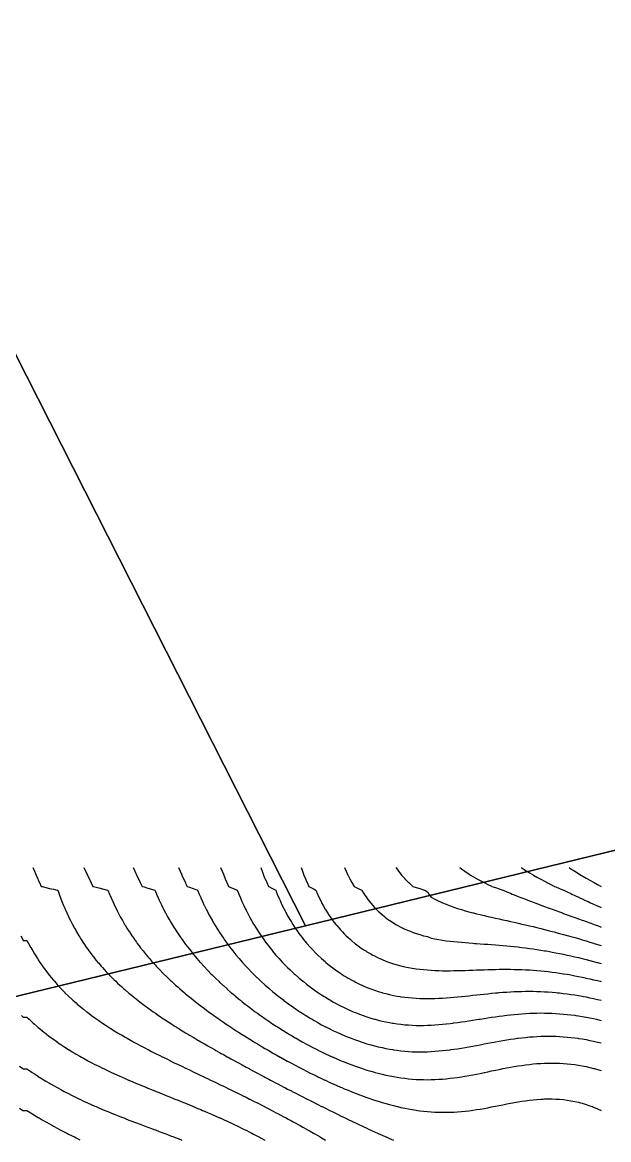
# Model space of a CAD drawing. Extents: x 1412553 to 1415230, y 4927294 to 4931784.
# Drawn here: x 1412648 to 1412674.2, y 4931587.7 to 4931637.8 of the extents above; entities that cross this region are included whole.
import ezdxf

# ---------------------------------------------------------------- set-up
doc = ezdxf.new("R2010")
doc.units = 0
doc.header["$MEASUREMENT"] = 0
doc.layers.add('LINE', color=2, linetype='CONTINUOUS')
doc.layers.add('nz-property-titles(LINZ DOWNLOAD)', color=1, linetype='CONTINUOUS')

msp = doc.modelspace()

# ---------------------------------------------------------------- linework, layer by layer
at = {"layer": 'LINE'}
for points in [[(1412648.452809, 4931599.914918), (1412648.522968, 4931599.744755), (1412648.523511, 4931599.743465), (1412648.594906, 4931599.574592), (1412648.668698, 4931599.404429), (1412648.69279, 4931599.350171), (1412648.744464, 4931599.234266), (1412648.822343, 4931599.064103), (1412648.862069, 4931599.055158), (1412649.031348, 4931599.016838), (1412649.200627, 4931598.978152), (1412649.369906, 4931598.939083), (1412649.539185, 4931598.89961), (1412649.563353, 4931598.893939), (1412649.624567, 4931598.723776), (1412649.688529, 4931598.553613), (1412649.708464, 4931598.502667), (1412649.755327, 4931598.38345), (1412649.825148, 4931598.213287), (1412649.877743, 4931598.090529), (1412649.898158, 4931598.043124), (1412649.97451, 4931597.87296), (1412650.047022, 4931597.718433), (1412650.054399, 4931597.702797), (1412650.137991, 4931597.532634), (1412650.216301, 4931597.380279), (1412650.225508, 4931597.362471), (1412650.31711, 4931597.192308), (1412650.38558, 4931597.070669), (1412650.413068, 4931597.022145), (1412650.513543, 4931596.851981), (1412650.554859, 4931596.784911), (1412650.618795, 4931596.681818), (1412650.724138, 4931596.519258), (1412650.729099, 4931596.511655), (1412650.844579, 4931596.341492), (1412650.893417, 4931596.272514), (1412650.965588, 4931596.171329), (1412651.062696, 4931596.040794), (1412651.09239, 4931596.001166), (1412651.22523, 4931595.831002), (1412651.231975, 4931595.822688), (1412651.364253, 4931595.660839), (1412651.401254, 4931595.617346), (1412651.509827, 4931595.490676), (1412651.570533, 4931595.422584), (1412651.662211, 4931595.320513), (1412651.739812, 4931595.237365), (1412651.821623, 4931595.15035), (1412651.909091, 4931595.060757), (1412651.988318, 4931594.980186), (1412652.07837, 4931594.891903), (1412652.162497, 4931594.810023), (1412652.247649, 4931594.730061), (1412652.344371, 4931594.63986), (1412652.416928, 4931594.574509), (1412652.534095, 4931594.469697), (1412652.586207, 4931594.424641), (1412652.731853, 4931594.299534), (1412652.755486, 4931594.279893), (1412652.924765, 4931594.139993), (1412652.937669, 4931594.129371), (1412653.094044, 4931594.004698), (1412653.151428, 4931593.959207), (1412653.263323, 4931593.873199), (1412653.373421, 4931593.789044), (1412653.432602, 4931593.745135), (1412653.601881, 4931593.620194), (1412653.603661, 4931593.618881), (1412653.77116, 4931593.49882), (1412653.841379, 4931593.448718), (1412653.940439, 4931593.379961), (1412654.087192, 4931593.278555), (1412654.109718, 4931593.263399), (1412654.278997, 4931593.149503), (1412654.340228, 4931593.108392), (1412654.448276, 4931593.037661), (1412654.600755, 4931592.938228), (1412654.617555, 4931592.927536), (1412654.786834, 4931592.819555), (1412654.867718, 4931592.768065), (1412654.956113, 4931592.71307), (1412655.125392, 4931592.607957), (1412655.141533, 4931592.597902), (1412655.294671, 4931592.504555), (1412655.421009, 4931592.427739), (1412655.46395, 4931592.402161), (1412655.633229, 4931592.301102), (1412655.706101, 4931592.257576), (1412655.802508, 4931592.201092), (1412655.971787, 4931592.10198), (1412655.996569, 4931592.087413), (1412656.141066, 4931592.003969), (1412656.291554, 4931591.917249), (1412656.310345, 4931591.906599), (1412656.479624, 4931591.810206), (1412656.590576, 4931591.747086), (1412656.648903, 4931591.7144), (1412656.818182, 4931591.619319), (1412656.893575, 4931591.576923), (1412656.987461, 4931591.524835), (1412657.15674, 4931591.430899), (1412657.200117, 4931591.40676), (1412657.326019, 4931591.337526), (1412657.495298, 4931591.244617), (1412657.509851, 4931591.236597), (1412657.664577, 4931591.152199), (1412657.822271, 4931591.066434), (1412657.833856, 4931591.060188), (1412658.003135, 4931590.968591), (1412658.137173, 4931590.89627), (1412658.172414, 4931590.87739), (1412658.341693, 4931590.786537), (1412658.454545, 4931590.726107), (1412658.510972, 4931590.69605), (1412658.680251, 4931590.605871), (1412658.774189, 4931590.555944), (1412658.84953, 4931590.516034), (1412659.018809, 4931590.426513), (1412659.096024, 4931590.385781), (1412659.188088, 4931590.33728), (1412659.357367, 4931590.248393), (1412659.419975, 4931590.215618), (1412659.526646, 4931590.159737), (1412659.695925, 4931590.071477), (1412659.746032, 4931590.045455), (1412659.865204, 4931589.983387), (1412660.034483, 4931589.895774), (1412660.074251, 4931589.875291), (1412660.203762, 4931589.808248), (1412660.373041, 4931589.721299), (1412660.404721, 4931589.705128), (1412660.54232, 4931589.634366), (1412660.711599, 4931589.548097), (1412660.737574, 4931589.534965), (1412660.880878, 4931589.461797), (1412661.050157, 4931589.376252), (1412661.073038, 4931589.364802), (1412661.219436, 4931589.290625), (1412661.388715, 4931589.20585), (1412661.411367, 4931589.194639), (1412661.557994, 4931589.120964), (1412661.727273, 4931589.036999), (1412661.752875, 4931589.024476), (1412661.896552, 4931588.952934), (1412662.065831, 4931588.869835), (1412662.097966, 4931588.854312), (1412662.23511, 4931588.786686), (1412662.404389, 4931588.704519), (1412662.447131, 4931588.684149), (1412662.573668, 4931588.622401), (1412662.742947, 4931588.541225), (1412662.800914, 4931588.513986), (1412662.912226, 4931588.460262), (1412663.081505, 4931588.380146), (1412663.159971, 4931588.343823), (1412663.250784, 4931588.300502), (1412663.420063, 4931588.221525), (1412663.525073, 4931588.17366), (1412663.589342, 4931588.143368), (1412663.758621, 4931588.065605), (1412663.897102, 4931588.003497), (1412663.9279, 4931587.989163), (1412664.097179, 4931587.912707), (1412664.266458, 4931587.838077), (1412664.277608, 4931587.833333), (1412664.435737, 4931587.763167), (1412664.605016, 4931587.690045)], [(1412650.740985, 4931599.914918), (1412650.816587, 4931599.744755), (1412650.893417, 4931599.577009), (1412650.894524, 4931599.574592), (1412650.974654, 4931599.404429), (1412651.057398, 4931599.234266), (1412651.062696, 4931599.223678), (1412651.142568, 4931599.064103), (1412651.231975, 4931599.042014), (1412651.401254, 4931598.999657), (1412651.570533, 4931598.956611), (1412651.739812, 4931598.912844), (1412651.81193, 4931598.893939), (1412651.881407, 4931598.723776), (1412651.909091, 4931598.658892), (1412651.953979, 4931598.553613), (1412652.029894, 4931598.38345), (1412652.07837, 4931598.279602), (1412652.109304, 4931598.213287), (1412652.192258, 4931598.043124), (1412652.247649, 4931597.934538), (1412652.279045, 4931597.87296), (1412652.369682, 4931597.702797), (1412652.416928, 4931597.617946), (1412652.46442, 4931597.532634), (1412652.563459, 4931597.362471), (1412652.586207, 4931597.325), (1412652.666755, 4931597.192308), (1412652.755486, 4931597.052576), (1412652.774805, 4931597.022145), (1412652.887415, 4931596.851981), (1412652.924765, 4931596.797888), (1412653.004899, 4931596.681818), (1412653.094044, 4931596.558151), (1412653.127553, 4931596.511655), (1412653.255435, 4931596.341492), (1412653.263323, 4931596.331401), (1412653.388441, 4931596.171329), (1412653.432602, 4931596.117106), (1412653.527007, 4931596.001166), (1412653.601881, 4931595.912835), (1412653.671232, 4931595.831002), (1412653.77116, 4931595.717653), (1412653.821231, 4931595.660839), (1412653.940439, 4931595.530703), (1412653.97709, 4931595.490676), (1412654.109718, 4931595.351209), (1412654.138897, 4931595.320513), (1412654.278997, 4931595.17848), (1412654.306733, 4931595.15035), (1412654.448276, 4931595.011866), (1412654.480642, 4931594.980186), (1412654.617555, 4931594.850812), (1412654.660703, 4931594.810023), (1412654.786834, 4931594.694797), (1412654.846951, 4931594.63986), (1412654.956113, 4931594.543366), (1412655.039436, 4931594.469697), (1412655.125392, 4931594.39612), (1412655.238215, 4931594.299534), (1412655.294671, 4931594.252694), (1412655.443298, 4931594.129371), (1412655.46395, 4931594.112746), (1412655.633229, 4931593.976328), (1412655.654447, 4931593.959207), (1412655.802508, 4931593.843164), (1412655.871582, 4931593.789044), (1412655.971787, 4931593.712715), (1412656.095033, 4931593.618881), (1412656.141066, 4931593.584767), (1412656.310345, 4931593.459318), (1412656.32462, 4931593.448718), (1412656.479624, 4931593.336551), (1412656.559873, 4931593.278555), (1412656.648903, 4931593.215778), (1412656.801429, 4931593.108392), (1412656.818182, 4931593.096871), (1412656.987461, 4931592.98027), (1412657.048571, 4931592.938228), (1412657.15674, 4931592.865434), (1412657.301817, 4931592.768065), (1412657.326019, 4931592.752157), (1412657.495298, 4931592.640817), (1412657.560684, 4931592.597902), (1412657.664577, 4931592.531025), (1412657.825653, 4931592.427739), (1412657.833856, 4931592.422573), (1412658.003135, 4931592.315934), (1412658.096182, 4931592.257576), (1412658.172414, 4931592.210552), (1412658.341693, 4931592.106541), (1412658.372892, 4931592.087413), (1412658.510972, 4931592.004013), (1412658.65558, 4931591.917249), (1412658.680251, 4931591.902645), (1412658.84953, 4931591.802729), (1412658.944438, 4931591.747086), (1412659.018809, 4931591.703993), (1412659.188088, 4931591.606531), (1412659.239835, 4931591.576923), (1412659.357367, 4931591.510337), (1412659.526646, 4931591.41532), (1412659.541996, 4931591.40676), (1412659.695925, 4931591.321603), (1412659.851341, 4931591.236597), (1412659.865204, 4931591.229063), (1412660.034483, 4931591.13777), (1412660.168456, 4931591.066434), (1412660.203762, 4931591.047716), (1412660.373041, 4931590.958892), (1412660.494062, 4931590.89627), (1412660.54232, 4931590.871355), (1412660.711599, 4931590.785061), (1412660.829059, 4931590.726107), (1412660.880878, 4931590.700099), (1412661.050157, 4931590.616408), (1412661.174636, 4931590.555944), (1412661.219436, 4931590.534132), (1412661.388715, 4931590.453132), (1412661.532337, 4931590.385781), (1412661.557994, 4931590.373692), (1412661.727273, 4931590.295494), (1412661.896552, 4931590.219048), (1412661.904328, 4931590.215618), (1412662.065831, 4931590.143813), (1412662.23511, 4931590.070409), (1412662.29423, 4931590.045455), (1412662.404389, 4931589.998464), (1412662.573668, 4931589.928264), (1412662.705306, 4931589.875291), (1412662.742947, 4931589.85994), (1412662.912226, 4931589.793103), (1412663.081505, 4931589.728458), (1412663.144923, 4931589.705128), (1412663.250784, 4931589.665514), (1412663.420063, 4931589.604569), (1412663.589342, 4931589.546017), (1412663.622823, 4931589.534965), (1412663.758621, 4931589.489192), (1412663.9279, 4931589.434723), (1412664.097179, 4931589.382873), (1412664.159629, 4931589.364802), (1412664.266458, 4931589.333102), (1412664.435737, 4931589.285766), (1412664.605016, 4931589.241259), (1412664.774295, 4931589.199658), (1412664.796452, 4931589.194639), (1412664.943574, 4931589.160282), (1412665.112853, 4931589.123855), (1412665.282132, 4931589.090567), (1412665.451411, 4931589.060466), (1412665.62069, 4931589.033619), (1412665.686865, 4931589.024476), (1412665.789969, 4931589.009686), (1412665.959248, 4931588.988931), (1412666.128527, 4931588.971621), (1412666.297806, 4931588.959626), (1412666.467085, 4931588.949174), (1412666.636364, 4931588.942259), (1412666.805643, 4931588.938899), (1412666.974922, 4931588.939081), (1412667.144201, 4931588.942774), (1412667.31348, 4931588.949933), (1412667.482759, 4931588.960509), (1412667.652038, 4931588.974395), (1412667.821317, 4931588.991496), (1412667.990596, 4931589.011669), (1412668.085131, 4931589.024476), (1412668.159875, 4931589.034372), (1412668.329154, 4931589.059184), (1412668.498433, 4931589.08634), (1412668.667712, 4931589.115607), (1412668.836991, 4931589.146693), (1412669.00627, 4931589.179296), (1412669.083736, 4931589.194639), (1412669.175549, 4931589.212297), (1412669.344828, 4931589.245382), (1412669.514107, 4931589.278805), (1412669.683386, 4931589.312159), (1412669.852665, 4931589.345034), (1412669.957776, 4931589.364802), (1412670.021944, 4931589.376451), (1412670.191223, 4931589.405652), (1412670.360502, 4931589.433092), (1412670.529781, 4931589.458346), (1412670.69906, 4931589.481001), (1412670.868339, 4931589.500644), (1412671.037618, 4931589.516908), (1412671.206897, 4931589.529395), (1412671.319645, 4931589.534965), (1412671.376176, 4931589.537635), (1412671.545455, 4931589.541401), (1412671.714734, 4931589.540692), (1412671.884013, 4931589.53528), (1412671.889202, 4931589.534965), (1412672.053292, 4931589.524442), (1412672.222571, 4931589.508275), (1412672.39185, 4931589.486679), (1412672.561129, 4931589.459578), (1412672.730408, 4931589.426969), (1412672.899687, 4931589.388854), (1412672.993187, 4931589.364802), (1412673.068966, 4931589.344217), (1412673.238245, 4931589.292605), (1412673.407524, 4931589.235556), (1412673.51869, 4931589.194639), (1412673.576803, 4931589.172067), (1412673.746082, 4931589.100992), (1412673.915361, 4931589.025038)], [(1412652.941074, 4931599.914918), (1412653.01768, 4931599.744755), (1412653.094044, 4931599.580682), (1412653.096865, 4931599.574592), (1412653.178223, 4931599.404429), (1412653.262431, 4931599.234266), (1412653.263323, 4931599.232521), (1412653.348995, 4931599.064103), (1412653.432602, 4931599.039834), (1412653.601881, 4931598.989761), (1412653.77116, 4931598.938514), (1412653.915122, 4931598.893939), (1412653.940439, 4931598.834044), (1412653.986813, 4931598.723776), (1412654.061799, 4931598.553613), (1412654.109718, 4931598.449827), (1412654.140216, 4931598.38345), (1412654.222034, 4931598.213287), (1412654.278997, 4931598.100159), (1412654.307576, 4931598.043124), (1412654.396742, 4931597.87296), (1412654.448276, 4931597.778965), (1412654.489845, 4931597.702797), (1412654.586948, 4931597.532634), (1412654.617555, 4931597.481271), (1412654.688041, 4931597.362471), (1412654.786834, 4931597.203275), (1412654.79361, 4931597.192308), (1412654.903217, 4931597.022145), (1412654.956113, 4931596.943505), (1412655.01742, 4931596.851981), (1412655.125392, 4931596.697596), (1412655.136384, 4931596.681818), (1412655.259823, 4931596.511655), (1412655.294671, 4931596.465544), (1412655.388086, 4931596.341492), (1412655.46395, 4931596.244788), (1412655.521392, 4931596.171329), (1412655.633229, 4931596.033928), (1412655.659812, 4931596.001166), (1412655.802508, 4931595.832095), (1412655.803427, 4931595.831002), (1412655.952107, 4931595.660839), (1412655.971787, 4931595.639148), (1412656.106191, 4931595.490676), (1412656.141066, 4931595.453544), (1412656.265774, 4931595.320513), (1412656.310345, 4931595.274651), (1412656.430976, 4931595.15035), (1412656.479624, 4931595.101944), (1412656.601872, 4931594.980186), (1412656.648903, 4931594.934917), (1412656.778586, 4931594.810023), (1412656.818182, 4931594.773131), (1412656.961232, 4931594.63986), (1412656.987461, 4931594.616197), (1412657.14993, 4931594.469697), (1412657.15674, 4931594.463745), (1412657.326019, 4931594.315807), (1412657.344663, 4931594.299534), (1412657.495298, 4931594.171927), (1412657.54565, 4931594.129371), (1412657.664577, 4931594.031713), (1412657.753141, 4931593.959207), (1412657.833856, 4931593.894931), (1412657.96731, 4931593.789044), (1412658.003135, 4931593.761365), (1412658.172414, 4931593.631062), (1412658.188292, 4931593.618881), (1412658.341693, 4931593.504128), (1412658.41621, 4931593.448718), (1412658.510972, 4931593.379922), (1412658.651545, 4931593.278555), (1412658.680251, 4931593.25832), (1412658.84953, 4931593.139668), (1412658.894481, 4931593.108392), (1412659.018809, 4931593.023698), (1412659.145461, 4931592.938228), (1412659.188088, 4931592.910027), (1412659.357367, 4931592.798988), (1412659.404971, 4931592.768065), (1412659.526646, 4931592.690452), (1412659.673552, 4931592.597902), (1412659.695925, 4931592.584041), (1412659.865204, 4931592.480249), (1412659.952039, 4931592.427739), (1412660.034483, 4931592.378623), (1412660.203762, 4931592.279231), (1412660.241178, 4931592.257576), (1412660.373041, 4931592.182248), (1412660.5421, 4931592.087413), (1412660.54232, 4931592.087291), (1412660.711599, 4931591.994853), (1412660.8567, 4931591.917249), (1412660.880878, 4931591.904441), (1412661.050157, 4931591.816429), (1412661.186653, 4931591.747086), (1412661.219436, 4931591.730553), (1412661.388715, 4931591.647049), (1412661.534621, 4931591.576923), (1412661.557994, 4931591.565747), (1412661.727273, 4931591.48685), (1412661.896552, 4931591.410234), (1412661.904459, 4931591.40676), (1412662.065831, 4931591.336028), (1412662.23511, 4931591.264235), (1412662.302576, 4931591.236597), (1412662.404389, 4931591.194885), (1412662.573668, 4931591.128041), (1412662.736008, 4931591.066434), (1412662.742947, 4931591.063793), (1412662.912226, 4931591.002044), (1412663.081505, 4931590.943024), (1412663.22229, 4931590.89627), (1412663.250784, 4931590.886752), (1412663.420063, 4931590.833111), (1412663.589342, 4931590.782391), (1412663.758621, 4931590.734659), (1412663.791077, 4931590.726107), (1412663.9279, 4931590.689696), (1412664.097179, 4931590.647781), (1412664.266458, 4931590.609027), (1412664.435737, 4931590.573486), (1412664.527915, 4931590.555944), (1412664.605016, 4931590.541058), (1412664.774295, 4931590.511784), (1412664.943574, 4931590.485863), (1412665.112853, 4931590.463348), (1412665.282132, 4931590.444258), (1412665.451411, 4931590.428615), (1412665.62069, 4931590.416443), (1412665.789969, 4931590.407723), (1412665.959248, 4931590.402455), (1412666.128527, 4931590.400623), (1412666.297806, 4931590.407128), (1412666.467085, 4931590.411856), (1412666.636364, 4931590.419866), (1412666.805643, 4931590.43108), (1412666.974922, 4931590.445397), (1412667.144201, 4931590.462713), (1412667.31348, 4931590.48289), (1412667.482759, 4931590.505772), (1412667.652038, 4931590.531195), (1412667.803034, 4931590.555944), (1412667.821317, 4931590.558893), (1412667.990596, 4931590.588091), (1412668.159875, 4931590.619105), (1412668.329154, 4931590.651703), (1412668.498433, 4931590.685607), (1412668.667712, 4931590.720559), (1412668.694145, 4931590.726107), (1412668.836991, 4931590.755461), (1412669.00627, 4931590.790615), (1412669.175549, 4931590.82585), (1412669.344828, 4931590.86086), (1412669.514107, 4931590.895338), (1412669.518818, 4931590.89627), (1412669.683386, 4931590.928033), (1412669.852665, 4931590.959516), (1412670.021944, 4931590.989534), (1412670.191223, 4931591.017791), (1412670.360502, 4931591.04401), (1412670.519257, 4931591.066434), (1412670.529781, 4931591.067877), (1412670.69906, 4931591.088554), (1412670.868339, 4931591.10649), (1412671.037618, 4931591.121471), (1412671.206897, 4931591.133323), (1412671.376176, 4931591.141856), (1412671.545455, 4931591.146928), (1412671.714734, 4931591.14841), (1412671.884013, 4931591.146199), (1412672.053292, 4931591.140211), (1412672.222571, 4931591.130379), (1412672.39185, 4931591.116671), (1412672.561129, 4931591.099071), (1412672.730408, 4931591.077588), (1412672.804852, 4931591.066434), (1412672.899687, 4931591.051707), (1412673.068966, 4931591.021452), (1412673.238245, 4931590.987304), (1412673.407524, 4931590.949366), (1412673.576803, 4931590.907759), (1412673.619806, 4931590.89627), (1412673.746082, 4931590.861239), (1412673.915361, 4931590.810713)], [(1412654.979046, 4931599.914918), (1412655.051677, 4931599.744755), (1412655.125392, 4931599.577991), (1412655.126884, 4931599.574592), (1412655.204245, 4931599.404429), (1412655.284407, 4931599.234266), (1412655.294671, 4931599.213238), (1412655.366978, 4931599.064103), (1412655.46395, 4931599.029763), (1412655.633229, 4931598.968402), (1412655.802508, 4931598.905294), (1412655.832379, 4931598.893939), (1412655.901834, 4931598.723776), (1412655.971787, 4931598.560627), (1412655.974777, 4931598.553613), (1412656.050869, 4931598.38345), (1412656.13074, 4931598.213287), (1412656.141066, 4931598.192289), (1412656.214038, 4931598.043124), (1412656.301328, 4931597.87296), (1412656.310345, 4931597.856162), (1412656.392277, 4931597.702797), (1412656.479624, 4931597.546738), (1412656.487483, 4931597.532634), (1412656.58658, 4931597.362471), (1412656.648903, 4931597.260169), (1412656.690096, 4931597.192308), (1412656.79803, 4931597.022145), (1412656.818182, 4931596.991698), (1412656.910385, 4931596.851981), (1412656.987461, 4931596.74012), (1412657.027531, 4931596.681818), (1412657.14954, 4931596.511655), (1412657.15674, 4931596.502009), (1412657.276362, 4931596.341492), (1412657.326019, 4931596.277532), (1412657.408391, 4931596.171329), (1412657.495298, 4931596.063686), (1412657.545766, 4931596.001166), (1412657.664577, 4931595.859647), (1412657.688637, 4931595.831002), (1412657.833856, 4931595.664615), (1412657.837156, 4931595.660839), (1412657.991493, 4931595.490676), (1412658.003135, 4931595.478298), (1412658.1519, 4931595.320513), (1412658.172414, 4931595.299515), (1412658.318648, 4931595.15035), (1412658.341693, 4931595.12764), (1412658.491968, 4931594.980186), (1412658.510972, 4931594.962154), (1412658.672165, 4931594.810023), (1412658.680251, 4931594.802635), (1412658.84953, 4931594.648892), (1412658.859544, 4931594.63986), (1412659.018809, 4931594.50064), (1412659.05451, 4931594.469697), (1412659.188088, 4931594.357339), (1412659.25748, 4931594.299534), (1412659.357367, 4931594.21869), (1412659.468947, 4931594.129371), (1412659.526646, 4931594.084435), (1412659.689411, 4931593.959207), (1412659.695925, 4931593.954325), (1412659.865204, 4931593.828946), (1412659.919872, 4931593.789044), (1412660.034483, 4931593.707434), (1412660.160885, 4931593.618881), (1412660.203762, 4931593.589536), (1412660.373041, 4931593.475567), (1412660.413644, 4931593.448718), (1412660.54232, 4931593.365458), (1412660.679445, 4931593.278555), (1412660.711599, 4931593.258585), (1412660.880878, 4931593.155575), (1412660.960244, 4931593.108392), (1412661.050157, 4931593.055909), (1412661.219436, 4931592.959548), (1412661.257863, 4931592.938228), (1412661.388715, 4931592.866816), (1412661.557994, 4931592.777125), (1412661.5756, 4931592.768065), (1412661.727273, 4931592.691136), (1412661.896552, 4931592.608121), (1412661.918106, 4931592.597902), (1412662.065831, 4931592.52873), (1412662.23511, 4931592.452421), (1412662.29207, 4931592.427739), (1412662.404389, 4931592.379565), (1412662.573668, 4931592.31), (1412662.707272, 4931592.257576), (1412662.742947, 4931592.243687), (1412662.912226, 4931592.180893), (1412663.081505, 4931592.121369), (1412663.183743, 4931592.087413), (1412663.250784, 4931592.065258), (1412663.420063, 4931592.012642), (1412663.589342, 4931591.963432), (1412663.758621, 4931591.917672), (1412663.760316, 4931591.917249), (1412663.9279, 4931591.875491), (1412664.097179, 4931591.836822), (1412664.266458, 4931591.801695), (1412664.435737, 4931591.770163), (1412664.575592, 4931591.747086), (1412664.605016, 4931591.74222), (1412664.774295, 4931591.717848), (1412664.943574, 4931591.697084), (1412665.112853, 4931591.679914), (1412665.282132, 4931591.666332), (1412665.451411, 4931591.656306), (1412665.62069, 4931591.649801), (1412665.789969, 4931591.646761), (1412665.959248, 4931591.647122), (1412666.128527, 4931591.650811), (1412666.297806, 4931591.664475), (1412666.467085, 4931591.674238), (1412666.636364, 4931591.686987), (1412666.805643, 4931591.702579), (1412666.974922, 4931591.720871), (1412667.144201, 4931591.741677), (1412667.183826, 4931591.747086), (1412667.31348, 4931591.764616), (1412667.482759, 4931591.789567), (1412667.652038, 4931591.816388), (1412667.821317, 4931591.84484), (1412667.990596, 4931591.874685), (1412668.159875, 4931591.905677), (1412668.221314, 4931591.917249), (1412668.329154, 4931591.937273), (1412668.498433, 4931591.969288), (1412668.667712, 4931592.001615), (1412668.836991, 4931592.033995), (1412669.00627, 4931592.066165), (1412669.119754, 4931592.087413), (1412669.175549, 4931592.097672), (1412669.344828, 4931592.128081), (1412669.514107, 4931592.157466), (1412669.683386, 4931592.185596), (1412669.852665, 4931592.212238), (1412670.021944, 4931592.237172), (1412670.171988, 4931592.257576), (1412670.191223, 4931592.260134), (1412670.360502, 4931592.280609), (1412670.529781, 4931592.298812), (1412670.69906, 4931592.314568), (1412670.868339, 4931592.327738), (1412671.037618, 4931592.338199), (1412671.206897, 4931592.34583), (1412671.376176, 4931592.350534), (1412671.545455, 4931592.352238), (1412671.714734, 4931592.350866), (1412671.884013, 4931592.346382), (1412672.053292, 4931592.338752), (1412672.222571, 4931592.327956), (1412672.39185, 4931592.314003), (1412672.561129, 4931592.296904), (1412672.730408, 4931592.276695), (1412672.869384, 4931592.257576), (1412672.899687, 4931592.253311), (1412673.068966, 4931592.226312), (1412673.238245, 4931592.196283), (1412673.407524, 4931592.163305), (1412673.576803, 4931592.12749), (1412673.746082, 4931592.088934), (1412673.752319, 4931592.087413), (1412673.915361, 4931592.046584)], [(1412656.864738, 4931599.914918), (1412656.93141, 4931599.744755), (1412656.987461, 4931599.607066), (1412657.000604, 4931599.574592), (1412657.072252, 4931599.404429), (1412657.146717, 4931599.234266), (1412657.15674, 4931599.212249), (1412657.223828, 4931599.064103), (1412657.326019, 4931599.020244), (1412657.495298, 4931598.945832), (1412657.610455, 4931598.893939), (1412657.664577, 4931598.755381), (1412657.676883, 4931598.723776), (1412657.746774, 4931598.553613), (1412657.820437, 4931598.38345), (1412657.833856, 4931598.354002), (1412657.897838, 4931598.213287), (1412657.979261, 4931598.043124), (1412658.003135, 4931597.995645), (1412658.064752, 4931597.87296), (1412658.154553, 4931597.702797), (1412658.172414, 4931597.670533), (1412658.248744, 4931597.532634), (1412658.341693, 4931597.372599), (1412658.347581, 4931597.362471), (1412658.451181, 4931597.192308), (1412658.510972, 4931597.098533), (1412658.559784, 4931597.022145), (1412658.673579, 4931596.851981), (1412658.680251, 4931596.842427), (1412658.792806, 4931596.681818), (1412658.84953, 4931596.60435), (1412658.91771, 4931596.511655), (1412659.018809, 4931596.379984), (1412659.048536, 4931596.341492), (1412659.185558, 4931596.171329), (1412659.188088, 4931596.168311), (1412659.329226, 4931596.001166), (1412659.357367, 4931595.969143), (1412659.479804, 4931595.831002), (1412659.526646, 4931595.780168), (1412659.637721, 4931595.660839), (1412659.695925, 4931595.600633), (1412659.80345, 4931595.490676), (1412659.865204, 4931595.429797), (1412659.97752, 4931595.320513), (1412660.034483, 4931595.267021), (1412660.160579, 4931595.15035), (1412660.203762, 4931595.111741), (1412660.353312, 4931594.980186), (1412660.373041, 4931594.963396), (1412660.54232, 4931594.821869), (1412660.556762, 4931594.810023), (1412660.711599, 4931594.686983), (1412660.772202, 4931594.63986), (1412660.880878, 4931594.55788), (1412661.000593, 4931594.469697), (1412661.050157, 4931594.434225), (1412661.219436, 4931594.316085), (1412661.243787, 4931594.299534), (1412661.388715, 4931594.203678), (1412661.50452, 4931594.129371), (1412661.557994, 4931594.095932), (1412661.727273, 4931593.993323), (1412661.785489, 4931593.959207), (1412661.896552, 4931593.895664), (1412662.065831, 4931593.802364), (1412662.090932, 4931593.789044), (1412662.23511, 4931593.714216), (1412662.404389, 4931593.63008), (1412662.427931, 4931593.618881), (1412662.573668, 4931593.550929), (1412662.742947, 4931593.47581), (1412662.807229, 4931593.448718), (1412662.912226, 4931593.405256), (1412663.081505, 4931593.339001), (1412663.245741, 4931593.278555), (1412663.250784, 4931593.276728), (1412663.420063, 4931593.219161), (1412663.589342, 4931593.165567), (1412663.758621, 4931593.115981), (1412663.78677, 4931593.108392), (1412663.9279, 4931593.070821), (1412664.097179, 4931593.029717), (1412664.266458, 4931592.992602), (1412664.435737, 4931592.959468), (1412664.558976, 4931592.938228), (1412664.605016, 4931592.930368), (1412664.774295, 4931592.905322), (1412664.943574, 4931592.884133), (1412665.112853, 4931592.866749), (1412665.282132, 4931592.853106), (1412665.451411, 4931592.843132), (1412665.62069, 4931592.836729), (1412665.789969, 4931592.833795), (1412665.959248, 4931592.834207), (1412666.128527, 4931592.837832), (1412666.297806, 4931592.851386), (1412666.467085, 4931592.860597), (1412666.636364, 4931592.872517), (1412666.805643, 4931592.886958), (1412666.974922, 4931592.903714), (1412667.144201, 4931592.922581), (1412667.271738, 4931592.938228), (1412667.31348, 4931592.943318), (1412667.482759, 4931592.965636), (1412667.652038, 4931592.989342), (1412667.821317, 4931593.014191), (1412667.990596, 4931593.039937), (1412668.159875, 4931593.066331), (1412668.329154, 4931593.093118), (1412668.424901, 4931593.108392), (1412668.498433, 4931593.119987), (1412668.667712, 4931593.146641), (1412668.836991, 4931593.17293), (1412669.00627, 4931593.198623), (1412669.175549, 4931593.223506), (1412669.344828, 4931593.247356), (1412669.514107, 4931593.269976), (1412669.582405, 4931593.278555), (1412669.683386, 4931593.291038), (1412669.852665, 4931593.310412), (1412670.021944, 4931593.328), (1412670.191223, 4931593.343659), (1412670.360502, 4931593.357249), (1412670.529781, 4931593.368647), (1412670.69906, 4931593.377744), (1412670.868339, 4931593.384444), (1412671.037618, 4931593.388666), (1412671.206897, 4931593.390338), (1412671.376176, 4931593.389413), (1412671.545455, 4931593.385849), (1412671.714734, 4931593.379614), (1412671.884013, 4931593.370696), (1412672.053292, 4931593.359097), (1412672.222571, 4931593.344827), (1412672.39185, 4931593.327901), (1412672.561129, 4931593.308359), (1412672.730408, 4931593.286242), (1412672.783039, 4931593.278555), (1412672.899687, 4931593.261302), (1412673.068966, 4931593.233713), (1412673.238245, 4931593.203681), (1412673.407524, 4931593.17129), (1412673.576803, 4931593.136636), (1412673.706497, 4931593.108392), (1412673.746082, 4931593.09963), (1412673.915361, 4931593.059934)], [(1412658.662757, 4931599.914918), (1412658.680251, 4931599.866835), (1412658.724591, 4931599.744755), (1412658.789226, 4931599.574592), (1412658.84953, 4931599.422729), (1412658.856792, 4931599.404429), (1412658.927492, 4931599.234266), (1412659.001401, 4931599.064103), (1412659.018809, 4931599.055443), (1412659.188088, 4931598.970125), (1412659.335863, 4931598.893939), (1412659.357367, 4931598.838234), (1412659.401695, 4931598.723776), (1412659.471652, 4931598.553613), (1412659.526646, 4931598.427466), (1412659.545927, 4931598.38345), (1412659.624845, 4931598.213287), (1412659.695925, 4931598.068399), (1412659.708404, 4931598.043124), (1412659.797137, 4931597.87296), (1412659.865204, 4931597.749299), (1412659.89101, 4931597.702797), (1412659.990524, 4931597.532634), (1412660.034483, 4931597.461231), (1412660.095904, 4931597.362471), (1412660.203762, 4931597.19765), (1412660.207299, 4931597.192308), (1412660.325611, 4931597.022145), (1412660.373041, 4931596.957149), (1412660.450866, 4931596.851981), (1412660.54232, 4931596.734127), (1412660.583557, 4931596.681818), (1412660.711599, 4931596.526741), (1412660.724278, 4931596.511655), (1412660.873858, 4931596.341492), (1412660.880878, 4931596.333844), (1412661.033121, 4931596.171329), (1412661.050157, 4931596.153899), (1412661.202838, 4931596.001166), (1412661.219436, 4931595.985232), (1412661.384135, 4931595.831002), (1412661.388715, 4931595.826881), (1412661.557994, 4931595.678566), (1412661.578828, 4931595.660839), (1412661.727273, 4931595.539288), (1412661.788595, 4931595.490676), (1412661.896552, 4931595.408198), (1412662.015441, 4931595.320513), (1412662.065831, 4931595.284641), (1412662.23511, 4931595.168579), (1412662.26277, 4931595.15035), (1412662.404389, 4931595.060116), (1412662.535612, 4931594.980186), (1412662.573668, 4931594.957739), (1412662.742947, 4931594.862359), (1412662.840724, 4931594.810023), (1412662.912226, 4931594.772891), (1412663.081505, 4931594.689593), (1412663.18872, 4931594.63986), (1412663.250784, 4931594.611876), (1412663.420063, 4931594.54013), (1412663.589342, 4931594.473247), (1412663.598982, 4931594.469697), (1412663.758621, 4931594.412422), (1412663.9279, 4931594.356408), (1412664.097179, 4931594.305127), (1412664.117403, 4931594.299534), (1412664.266458, 4931594.259273), (1412664.435737, 4931594.218057), (1412664.605016, 4931594.181322), (1412664.774295, 4931594.148996), (1412664.892688, 4931594.129371), (1412664.943574, 4931594.121106), (1412665.112853, 4931594.097645), (1412665.282132, 4931594.078193), (1412665.451411, 4931594.062618), (1412665.62069, 4931594.050785), (1412665.789969, 4931594.042514), (1412665.959248, 4931594.037646), (1412666.128527, 4931594.035976), (1412666.297806, 4931594.041436), (1412666.467085, 4931594.04514), (1412666.636364, 4931594.051392), (1412666.805643, 4931594.059962), (1412666.974922, 4931594.07062), (1412667.144201, 4931594.083124), (1412667.31348, 4931594.097222), (1412667.482759, 4931594.112674), (1412667.652038, 4931594.12924), (1412667.653297, 4931594.129371), (1412667.821317, 4931594.146706), (1412667.990596, 4931594.164775), (1412668.159875, 4931594.183191), (1412668.329154, 4931594.201731), (1412668.498433, 4931594.22015), (1412668.667712, 4931594.238244), (1412668.836991, 4931594.255797), (1412669.00627, 4931594.272596), (1412669.175549, 4931594.288472), (1412669.30214, 4931594.299534), (1412669.344828, 4931594.303223), (1412669.514107, 4931594.316663), (1412669.683386, 4931594.328666), (1412669.852665, 4931594.339081), (1412670.021944, 4931594.347781), (1412670.191223, 4931594.354661), (1412670.360502, 4931594.359617), (1412670.529781, 4931594.36256), (1412670.69906, 4931594.36342), (1412670.868339, 4931594.362133), (1412671.037618, 4931594.358647), (1412671.206897, 4931594.352927), (1412671.376176, 4931594.344946), (1412671.545455, 4931594.334685), (1412671.714734, 4931594.322137), (1412671.884013, 4931594.307316), (1412671.960771, 4931594.299534), (1412672.053292, 4931594.290149), (1412672.222571, 4931594.270648), (1412672.39185, 4931594.24891), (1412672.561129, 4931594.224973), (1412672.730408, 4931594.198894), (1412672.899687, 4931594.170727), (1412673.068966, 4931594.140532), (1412673.127504, 4931594.129371), (1412673.238245, 4931594.108139), (1412673.407524, 4931594.073707), (1412673.576803, 4931594.037451), (1412673.746082, 4931593.999459), (1412673.915361, 4931593.959835)], [(1412660.466961, 4931599.914918), (1412660.528551, 4931599.744755), (1412660.54232, 4931599.708718), (1412660.593939, 4931599.574592), (1412660.663016, 4931599.404429), (1412660.711599, 4931599.290954), (1412660.736092, 4931599.234266), (1412660.81361, 4931599.064103), (1412660.880878, 4931599.02779), (1412661.050157, 4931598.935911), (1412661.127143, 4931598.893939), (1412661.199927, 4931598.723776), (1412661.219436, 4931598.681094), (1412661.278632, 4931598.553613), (1412661.363077, 4931598.38345), (1412661.388715, 4931598.334943), (1412661.454215, 4931598.213287), (1412661.551836, 4931598.043124), (1412661.557994, 4931598.033007), (1412661.65751, 4931597.87296), (1412661.727273, 4931597.767307), (1412661.770901, 4931597.702797), (1412661.892926, 4931597.532634), (1412661.896552, 4931597.527848), (1412662.025272, 4931597.362471), (1412662.065831, 4931597.313161), (1412662.168273, 4931597.192308), (1412662.23511, 4931597.117584), (1412662.323347, 4931597.022145), (1412662.404389, 4931596.938932), (1412662.492223, 4931596.851981), (1412662.573668, 4931596.775314), (1412662.677034, 4931596.681818), (1412662.742947, 4931596.625038), (1412662.880468, 4931596.511655), (1412662.912226, 4931596.486672), (1412663.081505, 4931596.359573), (1412663.106813, 4931596.341492), (1412663.250784, 4931596.243181), (1412663.362094, 4931596.171329), (1412663.420063, 4931596.1355), (1412663.589342, 4931596.036793), (1412663.654407, 4931596.001166), (1412663.758621, 4931595.946419), (1412663.9279, 4931595.863415), (1412663.998926, 4931595.831002), (1412664.097179, 4931595.787896), (1412664.266458, 4931595.719222), (1412664.423526, 4931595.660839), (1412664.435737, 4931595.656466), (1412664.605016, 4931595.600745), (1412664.774295, 4931595.550367), (1412664.943574, 4931595.505181), (1412665.00426, 4931595.490676), (1412665.112853, 4931595.465593), (1412665.282132, 4931595.431016), (1412665.451411, 4931595.400905), (1412665.62069, 4931595.375051), (1412665.789969, 4931595.353217), (1412665.959248, 4931595.335171), (1412666.128527, 4931595.320649), (1412666.129929, 4931595.320513), (1412666.297806, 4931595.304836), (1412666.467085, 4931595.296426), (1412666.636364, 4931595.29064), (1412666.805643, 4931595.287217), (1412666.974922, 4931595.285896), (1412667.144201, 4931595.286401), (1412667.31348, 4931595.288483), (1412667.482759, 4931595.291873), (1412667.652038, 4931595.296311), (1412667.821317, 4931595.30156), (1412667.990596, 4931595.307372), (1412668.159875, 4931595.313513), (1412668.329154, 4931595.319759), (1412668.349694, 4931595.320513), (1412668.498433, 4931595.325946), (1412668.667712, 4931595.331812), (1412668.836991, 4931595.337168), (1412669.00627, 4931595.34184), (1412669.175549, 4931595.345645), (1412669.344828, 4931595.34845), (1412669.514107, 4931595.350101), (1412669.683386, 4931595.35048), (1412669.852665, 4931595.349463), (1412670.021944, 4931595.346955), (1412670.191223, 4931595.34286), (1412670.360502, 4931595.33711), (1412670.529781, 4931595.329631), (1412670.696495, 4931595.320513), (1412670.69906, 4931595.320374), (1412670.868339, 4931595.309305), (1412671.037618, 4931595.296376), (1412671.206897, 4931595.281552), (1412671.376176, 4931595.264831), (1412671.545455, 4931595.246197), (1412671.714734, 4931595.225661), (1412671.884013, 4931595.203228), (1412672.053292, 4931595.178928), (1412672.222571, 4931595.152782), (1412672.237176, 4931595.15035), (1412672.39185, 4931595.124755), (1412672.561129, 4931595.094945), (1412672.730408, 4931595.063394), (1412672.899687, 4931595.030164), (1412673.068966, 4931594.995315), (1412673.139037, 4931594.980186), (1412673.238245, 4931594.958813), (1412673.407524, 4931594.92074), (1412673.576803, 4931594.881246), (1412673.746082, 4931594.840414), (1412673.868146, 4931594.810023), (1412673.915361, 4931594.798254)], [(1412662.410897, 4931599.914918), (1412662.485059, 4931599.744755), (1412662.564314, 4931599.574592), (1412662.573668, 4931599.555689), (1412662.650202, 4931599.404429), (1412662.742133, 4931599.234266), (1412662.742947, 4931599.232846), (1412662.842146, 4931599.064103), (1412662.912226, 4931599.02917), (1412663.081505, 4931598.946066), (1412663.189492, 4931598.893939), (1412663.250784, 4931598.792831), (1412663.294108, 4931598.723776), (1412663.409266, 4931598.553613), (1412663.420063, 4931598.538725), (1412663.537177, 4931598.38345), (1412663.589342, 4931598.319045), (1412663.678769, 4931598.213287), (1412663.758621, 4931598.125136), (1412663.836505, 4931598.043124), (1412663.9279, 4931597.953043), (1412664.013481, 4931597.87296), (1412664.097179, 4931597.799477), (1412664.213722, 4931597.702797), (1412664.266458, 4931597.661652), (1412664.435737, 4931597.537489), (1412664.442765, 4931597.532634), (1412664.605016, 4931597.426931), (1412664.711403, 4931597.362471), (1412664.774295, 4931597.32645), (1412664.943574, 4931597.236156), (1412665.032393, 4931597.192308), (1412665.112853, 4931597.15466), (1412665.282132, 4931597.081481), (1412665.432297, 4931597.022145), (1412665.451411, 4931597.014966), (1412665.62069, 4931596.956202), (1412665.789969, 4931596.902901), (1412665.959248, 4931596.854728), (1412665.969774, 4931596.851981), (1412666.128527, 4931596.812455), (1412666.297806, 4931596.744323), (1412666.467085, 4931596.711067), (1412666.63299, 4931596.681818), (1412666.636364, 4931596.681247), (1412666.805643, 4931596.65509), (1412666.974922, 4931596.631588), (1412667.144201, 4931596.610449), (1412667.31348, 4931596.591371), (1412667.482759, 4931596.57406), (1412667.652038, 4931596.558239), (1412667.821317, 4931596.543635), (1412667.990596, 4931596.529988), (1412668.159875, 4931596.517065), (1412668.232722, 4931596.511655), (1412668.329154, 4931596.50473), (1412668.498433, 4931596.492728), (1412668.667712, 4931596.480766), (1412668.836991, 4931596.468671), (1412669.00627, 4931596.45626), (1412669.175549, 4931596.443375), (1412669.344828, 4931596.42987), (1412669.514107, 4931596.415604), (1412669.683386, 4931596.400471), (1412669.852665, 4931596.38435), (1412670.021944, 4931596.367152), (1412670.191223, 4931596.348794), (1412670.253724, 4931596.341492), (1412670.360502, 4931596.329313), (1412670.529781, 4931596.308603), (1412670.69906, 4931596.286546), (1412670.868339, 4931596.263091), (1412671.037618, 4931596.238219), (1412671.206897, 4931596.211899), (1412671.376176, 4931596.184115), (1412671.449688, 4931596.171329), (1412671.545455, 4931596.154969), (1412671.714734, 4931596.124435), (1412671.884013, 4931596.092435), (1412672.053292, 4931596.059), (1412672.222571, 4931596.024145), (1412672.329507, 4931596.001166), (1412672.39185, 4931595.98795), (1412672.561129, 4931595.95048), (1412672.730408, 4931595.9117), (1412672.899687, 4931595.871648), (1412673.066409, 4931595.831002), (1412673.068966, 4931595.830385), (1412673.238245, 4931595.788034), (1412673.407524, 4931595.744587), (1412673.576803, 4931595.700107), (1412673.722977, 4931595.660839), (1412673.746082, 4931595.654673), (1412673.915361, 4931595.60835)], [(1412664.715169, 4931599.914918), (1412664.774295, 4931599.831022), (1412664.837316, 4931599.744755), (1412664.943574, 4931599.609707), (1412664.972306, 4931599.574592), (1412665.112853, 4931599.414766), (1412665.122336, 4931599.404429), (1412665.282132, 4931599.24206), (1412665.290163, 4931599.234266), (1412665.451411, 4931599.088067), (1412665.479194, 4931599.064103), (1412665.62069, 4931599.017305), (1412665.789969, 4931598.963469), (1412665.959248, 4931598.911838), (1412666.020058, 4931598.893939), (1412666.128527, 4931598.816166), (1412666.191112, 4931598.723776), (1412666.297806, 4931598.584089), (1412666.352136, 4931598.553613), (1412666.467085, 4931598.492984), (1412666.636364, 4931598.409152), (1412666.691104, 4931598.38345), (1412666.805643, 4931598.332718), (1412666.974922, 4931598.262053), (1412667.098865, 4931598.213287), (1412667.144201, 4931598.196407), (1412667.31348, 4931598.136118), (1412667.482759, 4931598.079276), (1412667.595733, 4931598.043124), (1412667.652038, 4931598.026005), (1412667.821317, 4931597.976323), (1412667.990596, 4931597.928895), (1412668.159875, 4931597.883418), (1412668.199607, 4931597.87296), (1412668.329154, 4931597.840413), (1412668.498433, 4931597.798968), (1412668.667712, 4931597.758589), (1412668.836991, 4931597.719037), (1412668.906775, 4931597.702797), (1412669.00627, 4931597.680595), (1412669.175549, 4931597.642896), (1412669.344828, 4931597.605397), (1412669.514107, 4931597.567954), (1412669.673172, 4931597.532634), (1412669.683386, 4931597.530449), (1412669.852665, 4931597.493364), (1412670.021944, 4931597.455915), (1412670.191223, 4931597.417992), (1412670.360502, 4931597.379506), (1412670.433525, 4931597.362471), (1412670.529781, 4931597.340731), (1412670.69906, 4931597.301515), (1412670.868339, 4931597.261511), (1412671.037618, 4931597.220685), (1412671.152299, 4931597.192308), (1412671.206897, 4931597.179173), (1412671.376176, 4931597.137163), (1412671.545455, 4931597.094225), (1412671.714734, 4931597.050354), (1412671.820824, 4931597.022145), (1412671.884013, 4931597.005743), (1412672.053292, 4931596.960527), (1412672.222571, 4931596.914385), (1412672.39185, 4931596.867333), (1412672.445672, 4931596.851981), (1412672.561129, 4931596.819714), (1412672.730408, 4931596.771384), (1412672.899687, 4931596.722239), (1412673.036488, 4931596.681818), (1412673.068966, 4931596.672386), (1412673.238245, 4931596.622128), (1412673.407524, 4931596.571185), (1412673.576803, 4931596.519616), (1412673.602493, 4931596.511655), (1412673.746082, 4931596.467769), (1412673.915361, 4931596.41547)], [(1412667.573854, 4931599.914918), (1412667.652038, 4931599.856096), (1412667.805118, 4931599.744755), (1412667.821317, 4931599.733709), (1412667.990596, 4931599.621022), (1412668.062538, 4931599.574592), (1412668.159875, 4931599.515509), (1412668.329154, 4931599.41594), (1412668.349081, 4931599.404429), (1412668.498433, 4931599.323016), (1412668.666731, 4931599.234266), (1412668.667712, 4931599.233777), (1412668.836991, 4931599.150128), (1412669.00627, 4931599.068935), (1412669.016403, 4931599.064103), (1412669.175549, 4931599.010532), (1412669.344828, 4931598.954252), (1412669.514107, 4931598.898561), (1412669.528069, 4931598.893939), (1412669.683386, 4931598.827469), (1412669.852665, 4931598.756046), (1412669.929336, 4931598.723776), (1412670.021944, 4931598.686577), (1412670.191223, 4931598.618699), (1412670.354765, 4931598.553613), (1412670.360502, 4931598.551427), (1412670.529781, 4931598.48617), (1412670.69906, 4931598.421177), (1412670.796852, 4931598.38345), (1412670.868339, 4931598.356951), (1412671.037618, 4931598.293635), (1412671.206897, 4931598.23027), (1412671.251689, 4931598.213287), (1412671.376176, 4931598.167771), (1412671.545455, 4931598.105452), (1412671.714115, 4931598.043124), (1412671.714734, 4931598.042903), (1412671.884013, 4931597.981301), (1412672.053292, 4931597.919396), (1412672.179245, 4931597.87296), (1412672.222571, 4931597.857463), (1412672.39185, 4931597.796024), (1412672.561129, 4931597.734258), (1412672.64646, 4931597.702797), (1412672.730408, 4931597.672671), (1412672.899687, 4931597.611283), (1412673.068966, 4931597.549611), (1412673.115067, 4931597.532634), (1412673.238245, 4931597.488345), (1412673.407524, 4931597.427099), (1412673.576803, 4931597.365682), (1412673.585567, 4931597.362471), (1412673.746082, 4931597.304887), (1412673.915361, 4931597.244061)], [(1412670.323001, 4931599.914918), (1412670.360502, 4931599.890978), (1412670.529781, 4931599.783283), (1412670.590654, 4931599.744755), (1412670.69906, 4931599.67957), (1412670.868339, 4931599.578616), (1412670.875066, 4931599.574592), (1412671.037618, 4931599.481962), (1412671.174733, 4931599.404429), (1412671.206897, 4931599.387062), (1412671.376176, 4931599.295401), (1412671.489521, 4931599.234266), (1412671.545455, 4931599.205376), (1412671.714734, 4931599.117763), (1412671.818558, 4931599.064103), (1412671.884013, 4931599.038227), (1412672.053292, 4931598.970784), (1412672.222571, 4931598.903193), (1412672.245516, 4931598.893939), (1412672.39185, 4931598.822229), (1412672.561129, 4931598.73954), (1412672.593254, 4931598.723776), (1412672.730408, 4931598.658848), (1412672.899687, 4931598.578887), (1412672.95305, 4931598.553613), (1412673.068966, 4931598.500511), (1412673.238245, 4931598.423042), (1412673.32476, 4931598.38345), (1412673.407524, 4931598.34672), (1412673.576803, 4931598.271606), (1412673.708667, 4931598.213287), (1412673.746082, 4931598.1972), (1412673.915361, 4931598.124367)], [(1412672.473889, 4931599.914918), (1412672.561129, 4931599.857925), (1412672.730408, 4931599.747942), (1412672.735314, 4931599.744755), (1412672.899687, 4931599.642554), (1412673.009724, 4931599.574592), (1412673.068966, 4931599.539488), (1412673.238245, 4931599.439551), (1412673.298009, 4931599.404429), (1412673.407524, 4931599.342527), (1412673.576803, 4931599.247522), (1412673.600509, 4931599.234266), (1412673.746082, 4931599.155784), (1412673.915361, 4931599.065413)], [(1412647.912866, 4931596.851981), (1412647.997752, 4931596.681818), (1412648.015674, 4931596.647208), (1412648.184953, 4931596.647208), (1412648.255939, 4931596.511655), (1412648.348797, 4931596.341492), (1412648.354232, 4931596.331893), (1412648.44625, 4931596.171329), (1412648.523511, 4931596.041922), (1412648.54815, 4931596.001166), (1412648.655032, 4931595.831002), (1412648.69279, 4931595.773167), (1412648.767115, 4931595.660839), (1412648.862069, 4931595.522944), (1412648.884594, 4931595.490676), (1412649.007959, 4931595.320513), (1412649.031348, 4931595.289433), (1412649.137532, 4931595.15035), (1412649.200627, 4931595.0708), (1412649.273572, 4931594.980186), (1412649.369906, 4931594.864919), (1412649.416482, 4931594.810023), (1412649.539185, 4931594.670628), (1412649.566682, 4931594.63986), (1412649.708464, 4931594.486852), (1412649.724609, 4931594.469697), (1412649.877743, 4931594.312608), (1412649.890691, 4931594.299534), (1412650.047022, 4931594.147025), (1412650.065406, 4931594.129371), (1412650.216301, 4931593.989235), (1412650.249156, 4931593.959207), (1412650.38558, 4931593.838538), (1412650.442432, 4931593.789044), (1412650.554859, 4931593.694219), (1412650.645648, 4931593.618881), (1412650.724138, 4931593.555718), (1412650.859265, 4931593.448718), (1412650.893417, 4931593.422465), (1412651.062696, 4931593.294247), (1412651.083691, 4931593.278555), (1412651.231975, 4931593.170851), (1412651.319313, 4931593.108392), (1412651.401254, 4931593.051383), (1412651.566434, 4931592.938228), (1412651.570533, 4931592.935493), (1412651.739812, 4931592.823656), (1412651.825177, 4931592.768065), (1412651.909091, 4931592.714787), (1412652.07837, 4931592.608716), (1412652.095773, 4931592.597902), (1412652.247649, 4931592.505769), (1412652.378011, 4931592.427739), (1412652.416928, 4931592.404973), (1412652.586207, 4931592.306711), (1412652.671698, 4931592.257576), (1412652.755486, 4931592.210447), (1412652.924765, 4931592.116065), (1412652.976466, 4931592.087413), (1412653.094044, 4931592.023561), (1412653.263323, 4931591.932466), (1412653.291674, 4931591.917249), (1412653.432602, 4931591.84304), (1412653.601881, 4931591.75468), (1412653.616432, 4931591.747086), (1412653.77116, 4931591.667747), (1412653.940439, 4931591.581625), (1412653.949664, 4931591.576923), (1412654.109718, 4931591.496668), (1412654.278997, 4931591.412346), (1412654.290175, 4931591.40676), (1412654.448276, 4931591.328914), (1412654.617555, 4931591.245969), (1412654.636603, 4931591.236597), (1412654.786834, 4931591.16368), (1412654.956113, 4931591.081762), (1412654.987642, 4931591.066434), (1412655.125392, 4931591.00026), (1412655.294671, 4931590.919029), (1412655.341876, 4931590.89627), (1412655.46395, 4931590.838035), (1412655.633229, 4931590.757208), (1412655.69806, 4931590.726107), (1412655.802508, 4931590.67645), (1412655.971787, 4931590.595755), (1412656.054946, 4931590.555944), (1412656.141066, 4931590.51502), (1412656.310345, 4931590.434222), (1412656.411452, 4931590.385781), (1412656.479624, 4931590.35331), (1412656.648903, 4931590.27221), (1412656.766645, 4931590.215618), (1412656.818182, 4931590.190948), (1412656.987461, 4931590.109345), (1412657.119652, 4931590.045455), (1412657.15674, 4931590.027573), (1412657.326019, 4931589.94532), (1412657.469832, 4931589.875291), (1412657.495298, 4931589.862898), (1412657.664577, 4931589.779836), (1412657.816582, 4931589.705128), (1412657.833856, 4931589.696628), (1412658.003135, 4931589.612639), (1412658.159483, 4931589.534965), (1412658.172414, 4931589.52852), (1412658.341693, 4931589.443486), (1412658.498166, 4931589.364802), (1412658.510972, 4931589.358329), (1412658.680251, 4931589.272149), (1412658.832367, 4931589.194639), (1412658.84953, 4931589.18583), (1412659.018809, 4931589.09841), (1412659.161851, 4931589.024476), (1412659.188088, 4931589.010786), (1412659.357367, 4931588.922033), (1412659.486438, 4931588.854312), (1412659.526646, 4931588.832968), (1412659.695925, 4931588.742804), (1412659.805973, 4931588.684149), (1412659.865204, 4931588.652135), (1412660.034483, 4931588.560467), (1412660.120269, 4931588.513986), (1412660.203762, 4931588.468), (1412660.373041, 4931588.374736), (1412660.429142, 4931588.343823), (1412660.54232, 4931588.280274), (1412660.711599, 4931588.185311), (1412660.732379, 4931588.17366), (1412660.880878, 4931588.088595), (1412661.029698, 4931588.003497), (1412661.050157, 4931587.991519), (1412661.219436, 4931587.89255), (1412661.320967, 4931587.833333), (1412661.388715, 4931587.792771), (1412661.557994, 4931587.691664)], [(1412647.940872, 4931593.278555), (1412648.015674, 4931593.204922), (1412648.184953, 4931593.204922), (1412648.285002, 4931593.108392), (1412648.354232, 4931593.043502), (1412648.468869, 4931592.938228), (1412648.523511, 4931592.889437), (1412648.662266, 4931592.768065), (1412648.69279, 4931592.742081), (1412648.862069, 4931592.600979), (1412648.865834, 4931592.597902), (1412649.031348, 4931592.466156), (1412649.080649, 4931592.427739), (1412649.200627, 4931592.336564), (1412649.306849, 4931592.257576), (1412649.369906, 4931592.211801), (1412649.539185, 4931592.091537), (1412649.545105, 4931592.087413), (1412649.708464, 4931591.97616), (1412649.796872, 4931591.917249), (1412649.877743, 4931591.864522), (1412650.047022, 4931591.756493), (1412650.062041, 4931591.747086), (1412650.216301, 4931591.652428), (1412650.342061, 4931591.576923), (1412650.38558, 4931591.551293), (1412650.554859, 4931591.453437), (1412650.637215, 4931591.40676), (1412650.724138, 4931591.358376), (1412650.893417, 4931591.265951), (1412650.948123, 4931591.236597), (1412651.062696, 4931591.176134), (1412651.231975, 4931591.088496), (1412651.275257, 4931591.066434), (1412651.401254, 4931591.003182), (1412651.570533, 4931590.919728), (1412651.618791, 4931590.89627), (1412651.739812, 4931590.838254), (1412651.909091, 4931590.758411), (1412651.978492, 4931590.726107), (1412652.07837, 4931590.68019), (1412652.247649, 4931590.603409), (1412652.353639, 4931590.555944), (1412652.416928, 4931590.527911), (1412652.586207, 4931590.453682), (1412652.743064, 4931590.385781), (1412652.755486, 4931590.380454), (1412652.924765, 4931590.308267), (1412653.094044, 4931590.236893), (1412653.144767, 4931590.215618), (1412653.263323, 4931590.166282), (1412653.432602, 4931590.096308), (1412653.5564, 4931590.045455), (1412653.601881, 4931590.026892), (1412653.77116, 4931589.957883), (1412653.940439, 4931589.889287), (1412653.97493, 4931589.875291), (1412654.109718, 4931589.820856), (1412654.278997, 4931589.752643), (1412654.396973, 4931589.705128), (1412654.448276, 4931589.684531), (1412654.617555, 4931589.616305), (1412654.786834, 4931589.548151), (1412654.81937, 4931589.534965), (1412654.956113, 4931589.479625), (1412655.125392, 4931589.410949), (1412655.23866, 4931589.364802), (1412655.294671, 4931589.341976), (1412655.46395, 4931589.272446), (1412655.633229, 4931589.202696), (1412655.652571, 4931589.194639), (1412655.802508, 4931589.132042), (1412655.971787, 4931589.060993), (1412656.058044, 4931589.024476), (1412656.141066, 4931588.989187), (1412656.310345, 4931588.916531), (1412656.454312, 4931588.854312), (1412656.479624, 4931588.84331), (1412656.648903, 4931588.768761), (1412656.818182, 4931588.693719), (1412656.839481, 4931588.684149), (1412656.987461, 4931588.61714), (1412657.15674, 4931588.539863), (1412657.212743, 4931588.513986), (1412657.326019, 4931588.461129), (1412657.495298, 4931588.381343), (1412657.574008, 4931588.343823), (1412657.664577, 4931588.300137), (1412657.833856, 4931588.217591), (1412657.922974, 4931588.17366), (1412658.003135, 4931588.133599), (1412658.172414, 4931588.048028), (1412658.259563, 4931588.003497), (1412658.341693, 4931587.96086), (1412658.510972, 4931587.872011), (1412658.583864, 4931587.833333), (1412658.680251, 4931587.78126), (1412658.84953, 4931587.688862)], [(1412647.846395, 4931591.011934), (1412648.00753, 4931590.89627), (1412648.015674, 4931590.890525), (1412648.184953, 4931590.890525), (1412648.354232, 4931590.773554), (1412648.424358, 4931590.726107), (1412648.523511, 4931590.660093), (1412648.683303, 4931590.555944), (1412648.69279, 4931590.549852), (1412648.862069, 4931590.44341), (1412648.955691, 4931590.385781), (1412649.031348, 4931590.339837), (1412649.200627, 4931590.239214), (1412649.241172, 4931590.215618), (1412649.369906, 4931590.141595), (1412649.539185, 4931590.046329), (1412649.540771, 4931590.045455), (1412649.708464, 4931589.954008), (1412649.855921, 4931589.875291), (1412649.877743, 4931589.863751), (1412650.047022, 4931589.77604), (1412650.186784, 4931589.705128), (1412650.216301, 4931589.690269), (1412650.38558, 4931589.606739), (1412650.534039, 4931589.534965), (1412650.554859, 4931589.524963), (1412650.724138, 4931589.445202), (1412650.893417, 4931589.366993), (1412650.898249, 4931589.364802), (1412651.062696, 4931589.290577), (1412651.231975, 4931589.215588), (1412651.280111, 4931589.194639), (1412651.401254, 4931589.142072), (1412651.570533, 4931589.069885), (1412651.67882, 4931589.024476), (1412651.739812, 4931588.998932), (1412651.909091, 4931588.92913), (1412652.07837, 4931588.860419), (1412652.093621, 4931588.854312), (1412652.247649, 4931588.792604), (1412652.416928, 4931588.725708), (1412652.523414, 4931588.684149), (1412652.586207, 4931588.659589), (1412652.755486, 4931588.594081), (1412652.924765, 4931588.529278), (1412652.965057, 4931588.513986), (1412653.094044, 4931588.464831), (1412653.263323, 4931588.40082), (1412653.415147, 4931588.343823), (1412653.432602, 4931588.337232), (1412653.601881, 4931588.273561), (1412653.77116, 4931588.210198), (1412653.869023, 4931588.17366), (1412653.940439, 4931588.14679), (1412654.109718, 4931588.083125), (1412654.278997, 4931588.019534), (1412654.321574, 4931588.003497), (1412654.448276, 4931587.95531), (1412654.617555, 4931587.890751), (1412654.767669, 4931587.833333), (1412654.786834, 4931587.825919), (1412654.956113, 4931587.759947), (1412655.125392, 4931587.693609)], [(1412647.846395, 4931589.122633), (1412648.00114, 4931589.024476), (1412648.015674, 4931589.01532), (1412648.184953, 4931589.01532), (1412648.354232, 4931588.910652), (1412648.446876, 4931588.854312), (1412648.523511, 4931588.807958), (1412648.69279, 4931588.707303), (1412648.732455, 4931588.684149), (1412648.862069, 4931588.608773), (1412649.027645, 4931588.513986), (1412649.031348, 4931588.511871), (1412649.200627, 4931588.417069), (1412649.333461, 4931588.343823), (1412649.369906, 4931588.323746), (1412649.539185, 4931588.232192), (1412649.649185, 4931588.17366), (1412649.708464, 4931588.142092), (1412649.877743, 4931588.053524), (1412649.974959, 4931588.003497), (1412650.047022, 4931587.966322), (1412650.216301, 4931587.880468), (1412650.310804, 4931587.833333), (1412650.38558, 4931587.795882), (1412650.554859, 4931587.712486)]]:
    msp.add_lwpolyline(points, dxfattribs=at)
at = {"layer": 'nz-property-titles(LINZ DOWNLOAD)', "color": 152, "linetype": 'Continuous', "true_color": 0x2776bb, "flags": 128}
for points in [[(1412613.802979, 4931689.704018), (1412652.882242, 4931699.249159), (1412682.697564, 4931640.466081), (1412699.747808, 4931606.839283), (1412660.662372, 4931597.301636), (1412613.802979, 4931689.704018)], [(1412606.914711, 4931681.187955), (1412602.038055, 4931686.832693), (1412613.802979, 4931689.704018), (1412660.662372, 4931597.301636), (1412621.575687, 4931587.765544), (1412611.422334, 4931607.082768), (1412598.339522, 4931633.009666), (1412595.427781, 4931638.774765), (1412611.240243, 4931647.622748), (1412624.562487, 4931655.224356), (1412613.498077, 4931677.040241), (1412606.914711, 4931681.187955)], [(1412682.697564, 4931640.466081), (1412710.054218, 4931647.150228), (1412737.410924, 4931653.834253), (1412764.203399, 4931660.382551), (1412779.005625, 4931654.389681), (1412775.741498, 4931621.476268), (1412777.167725, 4931607.161413), (1412789.24512, 4931608.39976), (1412777.35972, 4931579.102143), (1412649.677902, 4931531.312553), (1412643.410923, 4931543.700504), (1412638.895118, 4931552.662485), (1412621.575687, 4931587.765544), (1412660.662372, 4931597.301636), (1412699.747808, 4931606.839283), (1412682.697564, 4931640.466081)]]:
    msp.add_lwpolyline(points, close=True, dxfattribs=at)

doc.saveas('drawing.dxf')
